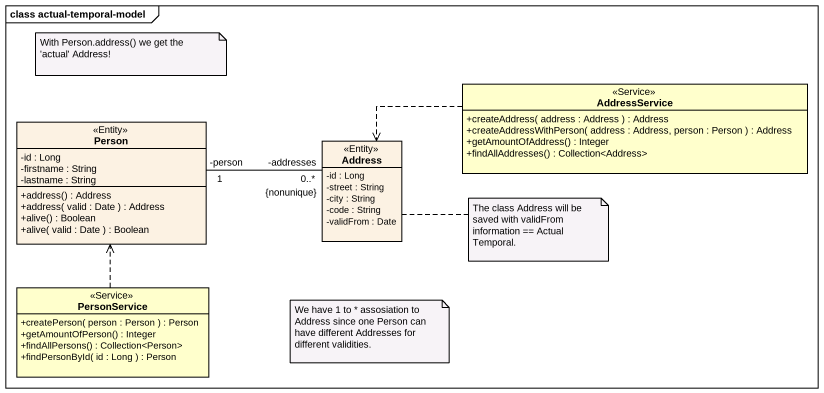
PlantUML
@startuml
mainframe class actual-temporal-model
hide circle
hide empty members
skinparam classAttributeIconSize 0
class AddressService <<Service>> #FFFFCC {
  +createAddress( address : Address ) : Address
  +createAddressWithPerson( address : Address, person : Person ) : Address
  +getAmountOfAddress() : Integer
  +findAllAddresses() : Collection<Address>
}
class "Person" as Person_ <<Entity>> {
  -id : Long
  -firstname : String
  -lastname : String
  +address() : Address
  +address( valid : Date ) : Address
  +alive() : Boolean
  +alive( valid : Date ) : Boolean
}
class Address <<Entity>> {
  -id : Long
  -street : String
  -city : String
  -code : String
  -validFrom : Date
}
class PersonService <<Service>> #FFFFCC {
  +createPerson( person : Person ) : Person
  +getAmountOfPerson() : Integer
  +findAllPersons() : Collection<Person>
  +findPersonById( id : Long ) : Person
}
AddressService .left.> Address
Person_ "-person\n1" -right- "0..*\n-addresses\n{nonunique}" Address
PersonService .up.> Person_
note as N1
  With Person.address() we get the 'actual' Address!
end note
note right of Address : The class Address will be saved with validFrom information == Actual Temporal.
note as N3
  We have 1 to * assosiation to Address since one Person can have different Addresses for different validities.
end note
@enduml
